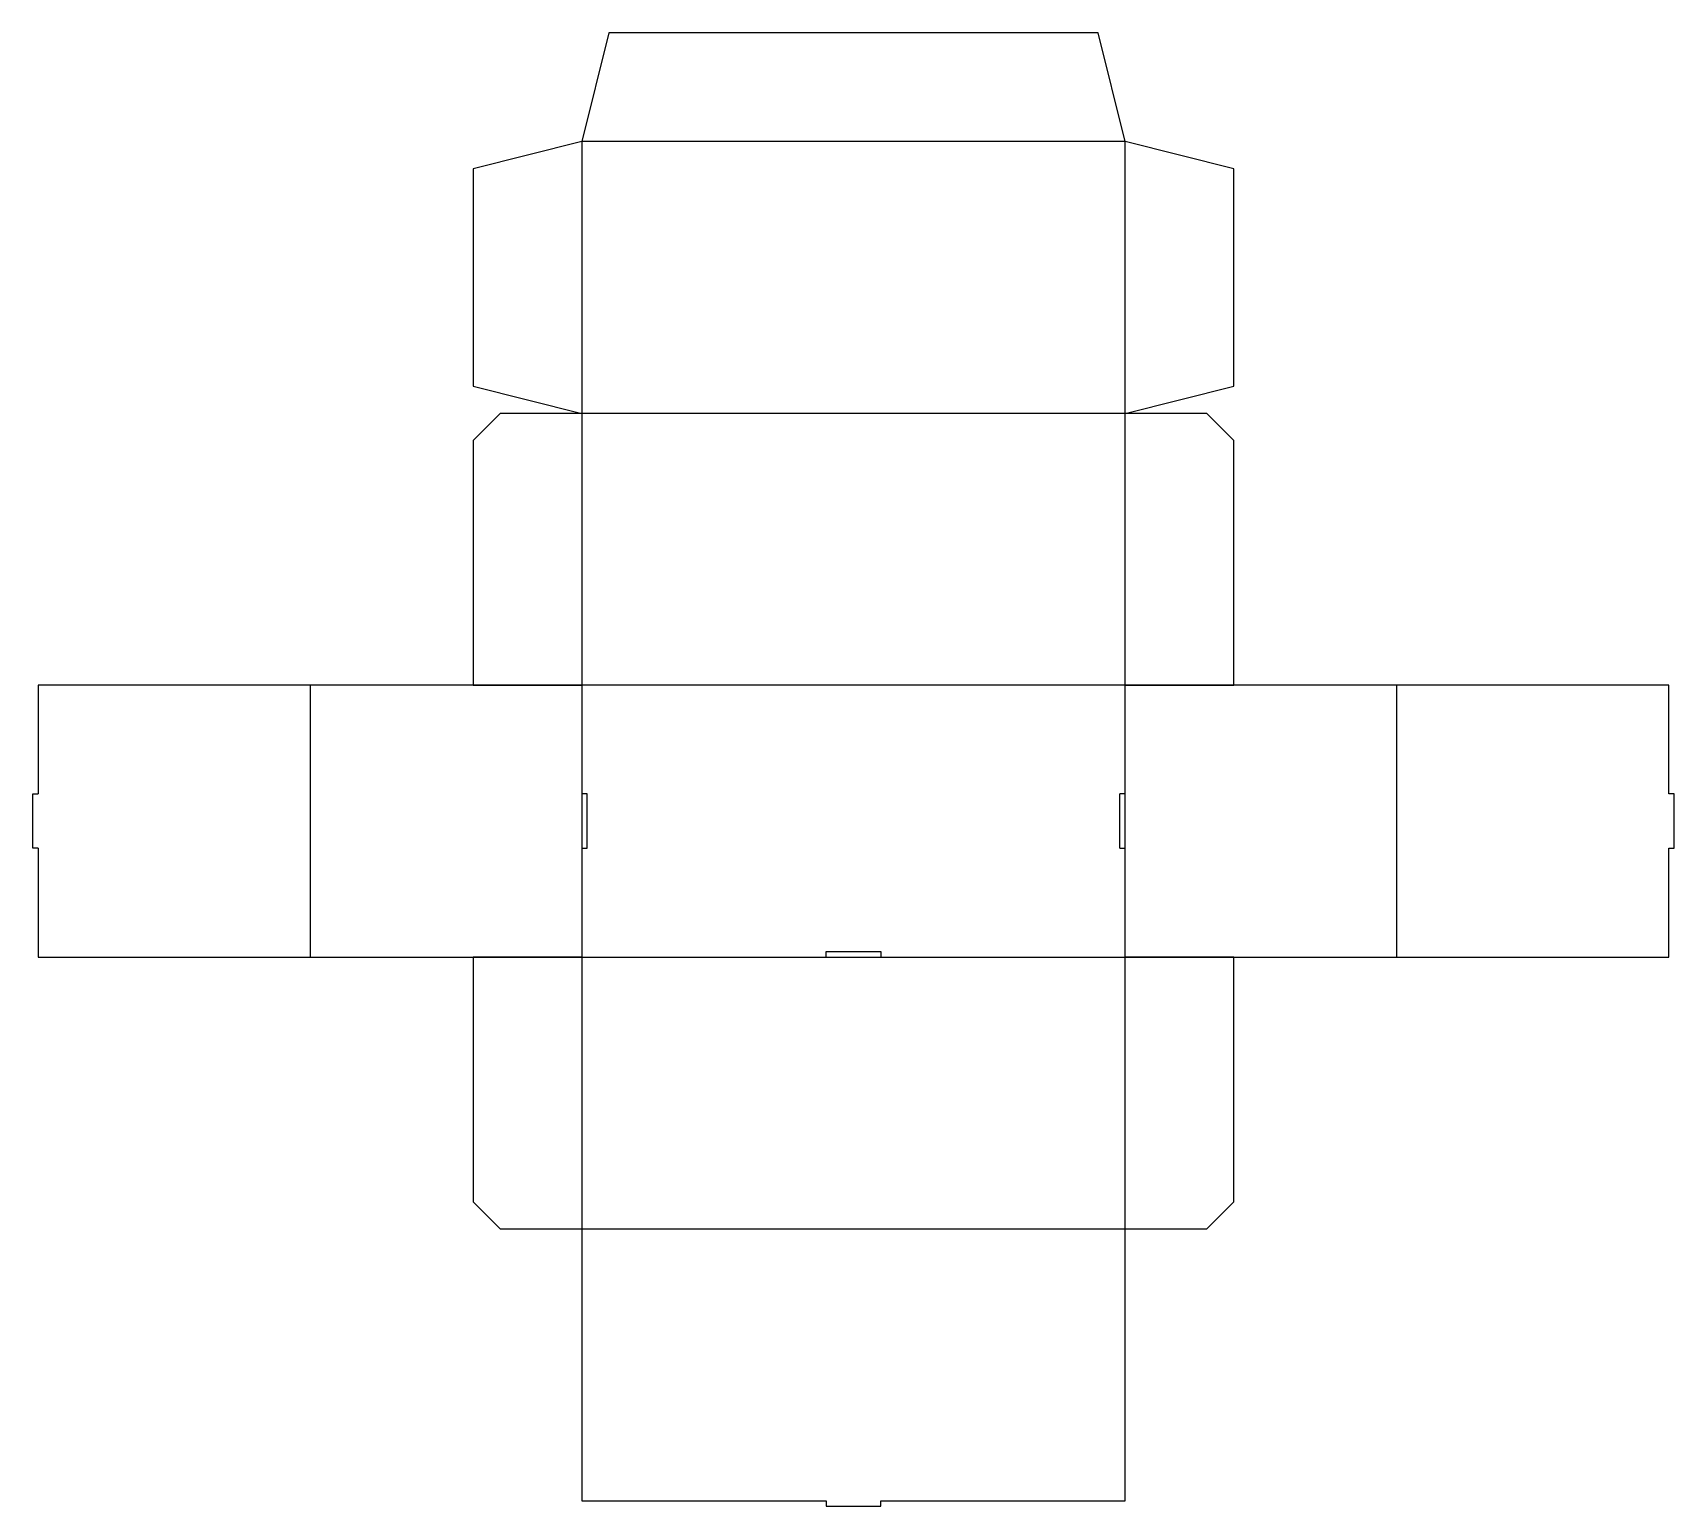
# Model space of a CAD drawing. Extents: x -202 to 402, y -202 to 340.
import ezdxf

# ---------------------------------------------------------------- set-up
doc = ezdxf.new("R2010")
doc.units = 0
doc.layers.add('CUTS', color=7, linetype='continuous')
doc.layers.add('FOLDS', color=3, linetype='continuous')

msp = doc.modelspace()

# ---------------------------------------------------------------- linework, layer by layer
at = {"layer": 'CUTS'}
for p, q in [((10, 340), (0, 300)), ((190, 340), (10, 340)), ((200, 300), (190, 340)), ((0, 300), (-40, 290)), ((240, 290), (200, 300)), ((-40, 290), (-40, 210)), ((240, 210), (240, 290)), ((-40, 210), (0, 200)), ((200, 200), (240, 210)), ((-30, 200), (-40, 190)), ((0, 200), (-30, 200)), ((230, 200), (200, 200)), ((240, 190), (230, 200)), ((-40, 190), (-40, 100)), ((240, 100), (240, 190)), ((-100, 100), (-200, 100)), ((-200, 100), (-200, 60)), ((0, 100), (-100, 100)), ((-40, 100), (0, 100)), ((300, 100), (200, 100)), ((200, 100), (240, 100)), ((400, 100), (300, 100)), ((400, 60), (400, 100)), ((-202, 60), (-200, 60)), ((-202, 40), (-202, 60)), ((2, 60), (0, 60)), ((2, 40), (2, 60)), ((198, 40), (198, 60)), ((200, 60), (198, 60)), ((402, 60), (400, 60)), ((402, 40), (402, 60)), ((-200, 40), (-202, 40)), ((-200, 40), (-200, 0)), ((0, 40), (2, 40)), ((198, 40), (200, 40)), ((400, 0), (400, 40)), ((400, 40), (402, 40)), ((-200, 0), (-100, 0)), ((-100, 0), (0, 0)), ((0, 0), (-40, 0)), ((-40, 0), (-40, -90)), ((90, 0), (90, 2)), ((90, 2), (110, 2)), ((110, 2), (110, 0)), ((240, 0), (200, 0)), ((200, 0), (300, 0)), ((240, -90), (240, 0)), ((300, 0), (400, 0)), ((-40, -90), (-30, -100)), ((230, -100), (240, -90)), ((-30, -100), (0, -100)), ((0, -100), (0, -200)), ((200, -200), (200, -100)), ((200, -100), (230, -100)), ((0, -200), (90, -200)), ((90, -200), (90, -202)), ((90, -202), (110, -202)), ((110, -202), (110, -200)), ((110, -200), (200, -200))]:
    msp.add_line(p, q, dxfattribs=at)
at = {"layer": 'FOLDS'}
for p, q in [((200, 300), (0, 300)), ((0, 300), (0, 200)), ((200, 200), (200, 300)), ((200, 200), (0, 200)), ((0, 200), (0, 100)), ((200, 100), (200, 200)), ((-100, 100), (-100, 0)), ((200, 100), (0, 100)), ((0, 100), (0, 0)), ((200, 0), (200, 100)), ((300, 0), (300, 100)), ((0, 0), (0, -100)), ((0, 0), (200, 0)), ((200, -100), (200, 0)), ((0, -100), (200, -100))]:
    msp.add_line(p, q, dxfattribs=at)

doc.saveas('drawing.dxf')
